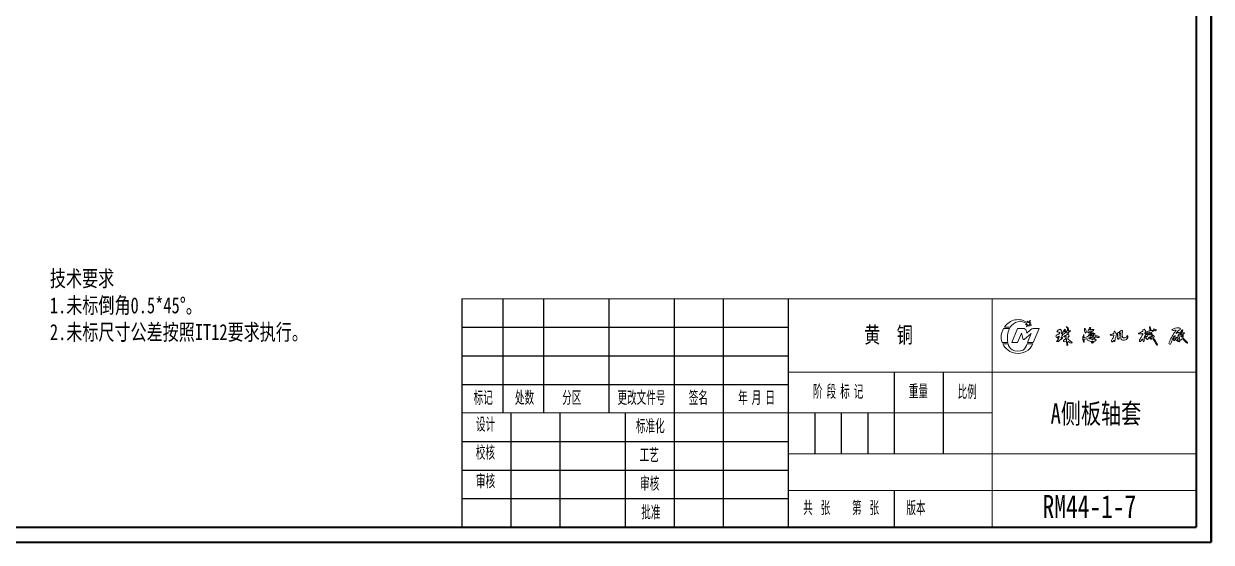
# Model space of a CAD drawing. Header units: millimetres. Extents: x 0 to 1802, y 0 to 841.
# Drawn here: x 1698.3 to 1801.8, y 128.5 to 173.7 of the extents above; entities that cross this region are included whole.
import ezdxf

# ---------------------------------------------------------------- set-up
doc = ezdxf.new("R2010")
doc.units = ezdxf.units.MM
for name, color, linetype in [('10', 7, 'Continuous'), ('5', 7, 'Continuous'), ('9', 7, 'Continuous')]:
    doc.layers.add(name, color=color, linetype=linetype)
doc.styles.add('SLDTEXTSTYLE1', font='TXT', dxfattribs={"width": 0.6, "bigfont": 'bigfont'})

msp = doc.modelspace()

# ---------------------------------------------------------------- linework, layer by layer
at = {"layer": '10', "color": 7, "lineweight": 15}
for p, q in [((1782.675, 149.728), (1782.675, 139.776)), ((1764.904, 143.331), (1800.446, 143.331)), ((1736.471, 139.776), (1782.675, 139.776)), ((1782.675, 139.776), (1782.675, 129.825)), ((1764.904, 136.222), (1800.446, 136.222)), ((1764.904, 133.017), (1800.446, 133.017))]:
    msp.add_line(p, q, dxfattribs=at)
at = {"layer": '5', "color": 7, "lineweight": 15}
for p, q in [((1736.471, 149.728), (1800.446, 149.728)), ((1736.471, 149.728), (1800.446, 149.728)), ((1783.671, 147.137), (1784.187, 147.137)), ((1784.248, 147.257), (1783.749, 147.258)), ((1784.393, 145.93), (1784.887, 147.132)), ((1784.887, 147.132), (1785.393, 147.132)), ((1785.59, 147.492), (1785.704, 147.567)), ((1785.731, 147.483), (1785.593, 147.483)), ((1785.63, 146.971), (1785.697, 146.736)), ((1785.654, 147.29), (1785.731, 147.483)), ((1785.801, 147.447), (1785.662, 147.285)), ((1785.697, 146.736), (1786.034, 147.051)), ((1785.742, 147.647), (1785.756, 147.752)), ((1785.779, 147.757), (1785.839, 147.656)), ((1785.864, 147.338), (1785.801, 147.447)), ((1785.839, 147.656), (1785.991, 147.844)), ((1785.888, 147.456), (1785.887, 147.344)), ((1786.051, 147.399), (1785.888, 147.456)), ((1785.999, 147.839), (1785.907, 147.623)), ((1785.907, 147.623), (1786.026, 147.62)), ((1786.029, 147.611), (1785.939, 147.544)), ((1785.939, 147.544), (1786.064, 147.419)), ((1786.256, 147.132), (1786.756, 147.132)), ((1786.756, 147.132), (1786.258, 145.926)), ((1790.716, 147.126), (1790.746, 147.143)), ((1790.746, 147.143), (1790.778, 147.127)), ((1791.163, 147.044), (1791.158, 147.008)), ((1791.22, 147.092), (1791.163, 147.044)), ((1791.191, 147.227), (1791.227, 147.22)), ((1795.809, 146.93), (1795.812, 147.011)), ((1796.377, 147.24), (1796.387, 147.271)), ((1796.393, 147.205), (1796.377, 147.24)), ((1796.41, 147.089), (1796.393, 147.205)), ((1796.512, 146.975), (1796.539, 146.95)), ((1796.754, 147.094), (1796.738, 147.059)), ((1796.738, 147.059), (1796.766, 147.026)), ((1796.973, 147), (1796.959, 147.039)), ((1799.255, 147.018), (1799.279, 146.987)), ((1784.046, 145.93), (1783.535, 145.928)), ((1784.889, 145.93), (1784.393, 145.93)), ((1785.225, 146.724), (1784.889, 145.93)), ((1785.369, 146.181), (1785.225, 146.724)), ((1785.475, 146.181), (1785.369, 146.181)), ((1786.073, 146.708), (1785.475, 146.181)), ((1785.759, 145.926), (1786.073, 146.708)), ((1786.258, 145.926), (1785.759, 145.926)), ((1788.29, 146.001), (1788.3, 146.032)), ((1788.405, 146.432), (1788.39, 146.413)), ((1788.456, 146.35), (1788.434, 146.278)), ((1788.45, 146.231), (1788.508, 146.402)), ((1788.492, 146.648), (1788.523, 146.666)), ((1788.54, 146.814), (1788.509, 146.83)), ((1788.718, 146.672), (1788.752, 146.668)), ((1788.725, 146.333), (1788.748, 146.361)), ((1788.748, 146.361), (1788.784, 146.357)), ((1788.91, 146), (1788.887, 146.026)), ((1788.925, 146.434), (1788.922, 146.467)), ((1788.957, 146.422), (1788.925, 146.434)), ((1788.973, 146.882), (1788.987, 146.853)), ((1789.143, 146.401), (1789.122, 146.423)), ((1789.129, 146.17), (1789.139, 146.017)), ((1789.152, 146.209), (1789.151, 146.233)), ((1789.163, 145.944), (1789.152, 146.209)), ((1789.215, 146.814), (1789.183, 146.828)), ((1789.362, 146.855), (1789.331, 146.841)), ((1789.635, 145.915), (1789.621, 145.889)), ((1790.64, 146.579), (1790.665, 146.595)), ((1790.671, 145.946), (1790.642, 145.95)), ((1790.67, 146.184), (1790.666, 146.151)), ((1790.699, 146.204), (1790.67, 146.184)), ((1790.692, 145.973), (1790.671, 145.946)), ((1790.962, 146.227), (1790.94, 146.25)), ((1790.962, 146.19), (1790.962, 146.227)), ((1791.182, 146.494), (1791.194, 146.479)), ((1791.258, 146.73), (1791.203, 146.517)), ((1791.224, 146.23), (1791.243, 146.258)), ((1791.241, 146.836), (1791.232, 146.863)), ((1791.254, 146.332), (1791.279, 146.348)), ((1791.258, 146.589), (1791.278, 146.683)), ((1791.321, 146.607), (1791.279, 146.577)), ((1791.297, 146.564), (1791.318, 146.581)), ((1791.332, 146.582), (1791.346, 146.57)), ((1791.336, 145.901), (1791.337, 145.934)), ((1791.47, 146.487), (1791.458, 146.411)), ((1791.481, 146.365), (1791.503, 146.536)), ((1791.587, 146.037), (1791.557, 146.027)), ((1791.705, 146.087), (1791.693, 146.053)), ((1791.713, 146.18), (1791.728, 146.154)), ((1792.024, 146.405), (1792.02, 146.369)), ((1792.975, 146.556), (1792.956, 146.575)), ((1793.152, 146.556), (1793.107, 146.533)), ((1793.153, 145.977), (1793.123, 145.969)), ((1793.264, 146.561), (1793.234, 146.579)), ((1793.289, 146.1), (1793.257, 146.1)), ((1793.27, 146.517), (1793.264, 146.561)), ((1793.297, 146.055), (1793.289, 146.1)), ((1793.302, 146.868), (1793.311, 146.906)), ((1793.311, 146.906), (1793.348, 146.906)), ((1793.372, 146.036), (1793.337, 146.017)), ((1793.479, 146.701), (1793.51, 146.669)), ((1793.589, 146.752), (1793.581, 146.714)), ((1793.644, 146.218), (1793.681, 146.215)), ((1793.755, 146.661), (1793.775, 146.695)), ((1793.83, 146.751), (1793.855, 146.733)), ((1795.615, 146.024), (1795.586, 145.996)), ((1795.811, 146.178), (1795.805, 146.215)), ((1795.881, 146.014), (1795.86, 145.987)), ((1795.981, 146.685), (1796.011, 146.673)), ((1796.035, 146.555), (1796.009, 146.547)), ((1796.074, 146.901), (1796.073, 146.868)), ((1796.186, 146.706), (1796.093, 146.607)), ((1796.157, 146.273), (1796.125, 146.291)), ((1796.195, 146.183), (1796.159, 146.191)), ((1796.177, 146.584), (1796.23, 146.641)), ((1796.377, 146.797), (1796.284, 146.769)), ((1796.367, 146.722), (1796.417, 146.73)), ((1796.377, 146.387), (1796.37, 146.423)), ((1796.373, 146.597), (1796.373, 146.626)), ((1796.559, 146.827), (1796.377, 146.797)), ((1796.42, 146.287), (1796.391, 146.269)), ((1796.479, 146.351), (1796.42, 146.287)), ((1796.425, 146.729), (1796.456, 146.699)), ((1796.463, 146.273), (1796.522, 146.284)), ((1796.502, 146.459), (1796.496, 146.451)), ((1796.498, 146.617), (1796.537, 146.628)), ((1796.65, 146.512), (1796.654, 146.473)), ((1796.654, 146.473), (1796.687, 146.444)), ((1796.713, 146.548), (1796.748, 146.539)), ((1796.756, 146.357), (1796.737, 146.326)), ((1798.639, 146.468), (1798.629, 146.496)), ((1798.633, 146.213), (1798.639, 146.25)), ((1798.681, 146.154), (1798.633, 146.213)), ((1798.703, 146.712), (1798.739, 146.706)), ((1798.829, 146.154), (1798.8, 146.129)), ((1798.875, 146.582), (1798.859, 146.541)), ((1799.133, 146.583), (1799.096, 146.585)), ((1799.184, 146.779), (1799.17, 146.74)), ((1799.17, 146.74), (1799.183, 146.713)), ((1799.405, 146.769), (1799.432, 146.74)), ((1783.607, 145.796), (1784.066, 145.796)), ((1785.722, 145.796), (1786.227, 145.796)), ((1789.189, 145.669), (1789.171, 145.696)), ((1789.256, 145.709), (1789.255, 145.677)), ((1797.072, 145.68), (1797.036, 145.671))]:
    msp.add_line(p, q, dxfattribs=at)
for centre, radius, start, end in [((1784.871, 146.39), 1.414, 148.10678, 199.0712), ((1784.927, 146.525), 1.387, 53.99854, 148.11308), ((1785.714, 146.347), 1.72, 152.64769, 194.03749), ((1785.127, 146.703), 1.039, 56.30183, 147.72417), ((1785.41, 146.9), 0.232, 17.84837, 94.25997), ((1785.593, 147.488), 0.00492, 123.59808, 270), ((1785.658, 147.288), 0.00492, 158.25924, 319.48501), ((1785.768, 147.751), 0.0123, 30.5695, 172.24527), ((1785.875, 147.344), 0.0123, 210.0475, 359.33925), ((1785.994, 147.841), 0.00492, 336.84757, 141.15035), ((1786.026, 147.615), 0.00492, 306.89987, 88.42974), ((1786.285, 146.706), 0.427, 93.88116, 125.93911), ((1786.055, 147.41), 0.0123, 250.62338, 44.9943), ((1788.412, 146.941), 0.0475, 90.16643, 177.15274), ((1788.509, 146.925), 0.116, 95.00357, 146.77594), ((1788.56, 146.989), 0.0797, 40.56591, 139.98771), ((1788.401, 146.601), 0.491, 55.36323, 63.54781), ((1789.033, 147.158), 0.384, 203.40216, 213.911), ((1789.223, 146.727), 0.386, 131.13318, 152.18921), ((1789.028, 147.009), 0.0604, 71.26752, 170.74483), ((1788.687, 147.199), 0.405, 321.3255, 331.19696), ((1789.005, 147.039), 0.0511, 316.66988, 32.3132), ((1789.162, 147.239), 0.0459, 66.69586, 147.69693), ((1789.114, 147.192), 0.0714, 25.63936, 82.80869), ((1788.838, 147.016), 0.399, 356.13915, 31.29985), ((1789.175, 147.146), 0.134, 12.6009, 87.89792), ((1789.163, 146.976), 0.0742, 288.53917, 10.41098), ((1789.08, 147.061), 0.254, 346.7386, 26.84101), ((1789.411, 146.987), 0.0855, 169.41921, 216.93768), ((1790.873, 147.066), 0.168, 159.05098, 196.84599), ((1791.223, 147.032), 0.511, 181.72603, 206.7303), ((1790.843, 147.127), 0.0656, 179.85433, 247.00262), ((1790.544, 146.902), 0.319, 4.16649, 30.95386), ((1791.389, 146.785), 0.389, 144.34957, 170.68907), ((1788.874, 148.242), 2.52, 330.76649, 333.99261), ((1789.312, 148.259), 2.144, 328.44852, 331.21479), ((1791.212, 147.098), 0.104, 239.46341, 298.59173), ((1791.153, 147.174), 0.106, 309.16772, 348.94294), ((1790.537, 146.866), 0.775, 21.79876, 27.21515), ((1791.266, 147.112), 0.106, 267.65225, 307.84646), ((1791.431, 146.662), 0.38, 94.04097, 105.21873), ((1791.59, 146.361), 0.704, 99.23738, 105.30645), ((1791.471, 146.986), 0.0706, 29.98959, 85.48529), ((1791.32, 147.091), 0.224, 315.36404, 341.91805), ((1793.954, 146.887), 0.0849, 345.38413, 144.80873), ((1795.911, 146.951), 0.116, 92.38317, 148.90354), ((1795.846, 146.95), 0.132, 29.05936, 62.6982), ((1795.723, 146.663), 0.423, 34.18843, 55.84857), ((1796.404, 147.221), 0.0525, 21.32184, 108.17619), ((1797.348, 147.176), 0.942, 185.35467, 190.09043), ((1796.357, 146.979), 0.0707, 323.57903, 26.99106), ((1796.218, 147.105), 0.271, 356.92747, 29.94288), ((1797.05, 147.147), 0.564, 185.74219, 197.75807), ((1796.502, 147.168), 0.222, 279.60894, 299.35701), ((1796.634, 146.88), 0.0976, 35.28434, 103.784), ((1796.784, 146.8), 0.296, 53.71884, 95.69989), ((1796.984, 147.237), 0.303, 224.06332, 255.8517), ((1796.873, 147.047), 0.11, 289.88514, 334.75238), ((1798.843, 146.226), 0.959, 103.38514, 121.96981), ((1798.441, 147.105), 0.124, 211.526, 265.05364), ((1798.523, 147.191), 0.23, 246.3551, 266.49125), ((1798.644, 146.644), 0.345, 93.92541, 113.05638), ((1798.65, 146.904), 0.0896, 57.68166, 109.54099), ((1798.849, 146.511), 0.686, 86.6853, 109.38389), ((1799.053, 146.6), 0.52, 133.02447, 141.47338), ((1798.915, 146.952), 0.247, 59.89747, 96.25219), ((1798.785, 147.226), 0.302, 291.36547, 320.75735), ((1798.989, 147.106), 0.0773, 292.93388, 49.26034), ((1799.247, 146.873), 0.106, 134.76416, 177.12423), ((1799.261, 146.927), 0.0909, 93.49946, 166.2315), ((1799.021, 147.029), 0.261, 317.14152, 350.82555), ((1788.328, 146.459), 0.107, 111.73471, 250.43201), ((1788.041, 147.119), 0.613, 293.74076, 304.37866), ((1788.386, 146.545), 0.552, 259.91518, 270.87813), ((1788.139, 146.039), 0.354, 52.03613, 64.44068), ((1789.293, 145.315), 1.225, 135.77997, 144.14487), ((1788.41, 146.849), 0.104, 115.88205, 173.9154), ((1788.396, 146.99), 0.157, 235.55963, 273.09561), ((1788.827, 146.832), 0.697, 227.57647, 233.63482), ((1788.508, 146.424), 0.224, 94.00789, 122.49705), ((1788.432, 146.407), 0.0417, 171.39316, 285.58996), ((1788.385, 146.13), 0.138, 274.20871, 318.69402), ((1788.463, 147.044), 0.219, 254.45682, 282.35154), ((1788.437, 146.415), 0.0359, 67.96471, 152.63215), ((1788.421, 146.282), 0.0132, 236.67345, 342.78491), ((1788.296, 146.279), 0.162, 317.34984, 342.87309), ((1788.443, 146.353), 0.0132, 342.78491, 91.18323), ((1788.4, 146.641), 0.199, 284.42988, 294.48738), ((1788.484, 146.442), 0.018, 338.4925, 93.47325), ((1788.912, 145.718), 0.532, 123.39982, 142.88236), ((1788.473, 146.412), 0.0367, 345.40153, 40.67624), ((1788.333, 146.735), 0.202, 340.21454, 1.49825), ((1788.372, 146.787), 0.169, 343.75878, 9.03261), ((1788.061, 147.103), 1.095, 300.69424, 306.31765), ((1788.521, 146.439), 0.202, 317.22654, 337.38014), ((1788.676, 146.356), 0.0545, 262.75607, 335.03996), ((1788.991, 146.795), 0.299, 170.36434, 204.19773), ((1788.574, 146.919), 0.142, 328.87571, 9.96208), ((1788.585, 146.46), 0.157, 321.28638, 0.14287), ((1788.999, 145.933), 0.409, 125.14715, 135.17814), ((1788.804, 146.474), 0.0632, 96.06335, 192.77441), ((1788.575, 146.764), 0.201, 331.4243, 351.08691), ((1788.739, 146.32), 0.0583, 295.09104, 39.4683), ((1788.864, 146.698), 0.0968, 117.42123, 158.79048), ((1788.884, 146.537), 0.115, 90.76751, 143.3679), ((1788.725, 146.566), 0.0777, 338.26911, 30.74864), ((1788.911, 146.768), 0.0926, 126.9119, 170.0414), ((1788.411, 147.054), 0.492, 334.47962, 342.72974), ((1788.767, 146.907), 0.28, 294.24208, 316.26159), ((1788.534, 146.135), 0.369, 342.7667, 353.93769), ((1788.96, 146.075), 0.0624, 96.00648, 160.44021), ((1789.012, 146.434), 0.446, 256.86891, 284.61724), ((1789.047, 146.324), 0.19, 99.81165, 131.03223), ((1788.462, 146.622), 0.69, 315.43317, 324.4382), ((1789.039, 146.542), 0.145, 235.83347, 305.07277), ((1789.332, 146.356), 0.509, 127.31067, 135.32762), ((1789.177, 146.826), 0.211, 145.51709, 164.82413), ((1789.101, 146.635), 0.246, 93.20974, 117.52757), ((1789.062, 146.464), 0.0663, 72.56929, 135.4047), ((1788.959, 146.932), 0.183, 290.38055, 312.91964), ((1791.217, 144.432), 2.83, 138.66815, 140.81882), ((1789.087, 146.641), 0.113, 267.43343, 338.97668), ((1789.096, 146.939), 0.141, 264.95169, 308.03305), ((1789.167, 146.772), 0.135, 81.92744, 126.67163), ((1788.97, 146.427), 0.175, 314.20692, 351.58046), ((1789.069, 146.229), 0.0458, 312.80177, 359.72413), ((1789.116, 146.199), 0.0167, 191.77564, 274.76943), ((1789.134, 146.223), 0.0201, 30.37273, 163.99607), ((1789.116, 146.169), 0.0132, 3.57579, 82.82114), ((1789.125, 146.016), 0.0132, 264.40984, 3.57579), ((1787.913, 145.781), 1.261, 356.16, 7.45446), ((1791.378, 146.306), 2.205, 169.54971, 172.32807), ((1788.886, 146.777), 0.331, 347.61238, 6.50537), ((1789.446, 145.896), 0.208, 152.93266, 192.2151), ((1789.286, 145.925), 0.0706, 53.29979, 111.01202), ((1789.49, 146.251), 0.224, 166.95309, 194.40932), ((1788.442, 146.668), 0.908, 336.20184, 340.66322), ((1789.61, 146.644), 0.56, 233.13321, 244.16571), ((1789.452, 146.611), 0.156, 159.46151, 185.23184), ((1789.547, 146.812), 0.33, 220.65354, 233.05021), ((1789.368, 146.379), 0.0707, 130.87673, 189.16745), ((1789.863, 146.639), 0.557, 166.56195, 177.22767), ((1789.515, 146.778), 0.195, 161.24927, 183.02782), ((1789.283, 146.516), 0.0924, 294.8967, 339.12946), ((1789.272, 145.715), 0.272, 40.42099, 78.10447), ((1789.396, 147.154), 0.225, 256.37479, 283.87397), ((1788.57, 146.267), 0.828, 15.08818, 19.81229), ((1789.382, 147.058), 0.203, 264.49128, 284.4301), ((1788.87, 145.271), 1, 40.12015, 60.26806), ((1788.59, 148.085), 1.486, 304.54577, 308.42677), ((1789.464, 146.857), 0.0801, 52.06811, 100.59966), ((1790.748, 146.279), 0.181, 172.67696, 206.24608), ((1789.852, 146.489), 0.739, 345.35926, 353.68154), ((1791.785, 146.342), 1.208, 186.8083, 198.94544), ((1790.833, 146.349), 0.253, 150.43685, 166.48195), ((1790.173, 146.639), 0.47, 339.33731, 352.68595), ((1790.815, 146.378), 0.174, 165.44538, 199.15041), ((1790.438, 146.532), 0.236, 332.22312, 15.46446), ((1790.359, 147.883), 1.589, 280.54822, 288.24676), ((1790.296, 146.006), 0.397, 355.24294, 21.39194), ((1790.641, 147.034), 0.832, 273.97991, 278.85581), ((1791.736, 147.144), 1.028, 199.4082, 203.32193), ((1790.91, 145.982), 0.269, 83.52515, 121.48032), ((1790.704, 146.899), 0.184, 298.71089, 345.13535), ((1790.797, 146.779), 0.409, 278.35182, 308.34024), ((1791.333, 147.011), 0.478, 190.29648, 199.45662), ((1791.062, 146.178), 0.1, 172.86773, 253.42089), ((1790.421, 146.641), 0.62, 13.13159, 19.52313), ((1791.066, 146.822), 0.0578, 224.4428, 331.22424), ((1790.798, 145.077), 1.032, 70.91261, 76.87081), ((1790.924, 146.555), 0.16, 322.56195, 347.73017), ((1791.374, 146.399), 0.318, 144.60088, 157.4718), ((1791.152, 146.294), 0.055, 147.82, 225.32738), ((1791.391, 145.65), 0.732, 91.09513, 113.0134), ((1791.321, 146.922), 0.698, 252.69997, 262.0361), ((1790.917, 146.697), 0.228, 330.18511, 347.99972), ((1791.182, 146.773), 0.0692, 102.74047, 162.33987), ((1791.273, 146.305), 0.287, 241.49331, 269.79703), ((1791.907, 146.255), 0.862, 143.38742, 152.8231), ((1791.219, 146.796), 0.0681, 78.85274, 139.1547), ((1791.344, 146.367), 0.206, 133.38991, 142.03165), ((1791.234, 146.651), 0.177, 256.87561, 276.74517), ((1790.799, 146.969), 0.461, 334.36531, 343.16404), ((1791.482, 146.26), 0.239, 162.46075, 180.49175), ((1791.262, 146.507), 0.032, 257.35369, 8.59842), ((1791.483, 146.613), 0.254, 135.77568, 152.49696), ((1791.271, 146.588), 0.0131, 174.36274, 305.45423), ((1791.373, 145.456), 0.57, 82.33881, 100.222), ((1791.326, 146.652), 0.0566, 132.13492, 147.01586), ((1791.22, 146.193), 0.166, 30.60002, 69.33977), ((1791.342, 146.641), 0.0761, 87.96358, 135.13708), ((1791.305, 146.554), 0.0131, 128.13944, 185.70466), ((1791.574, 146.542), 0.283, 177.83307, 186.1836), ((1792.147, 146.337), 0.959, 145.28134, 151.83317), ((1791.326, 146.57), 0.0131, 62.84712, 128.13944), ((1791.273, 146.688), 0.0941, 300.7695, 314.15184), ((1791.396, 145.761), 0.183, 86.44899, 109.08666), ((1791.531, 146.282), 0.39, 110.46738, 119.5821), ((1791.13, 147.169), 0.5, 295.31345, 303.35768), ((1789.759, 146.681), 1.655, 343.36215, 345.88869), ((1791.412, 146.288), 0.106, 230.0997, 288.7629), ((1791.645, 146.799), 0.377, 217.59684, 226.2384), ((1791.326, 146.965), 0.0883, 291.27437, 335.76256), ((1791.299, 146.771), 0.397, 281.26614, 291.01765), ((1791.433, 146.552), 0.0541, 206.74106, 293.2294), ((1791.441, 146.6), 0.066, 358.35224, 134.77651), ((1791.417, 145.963), 0.0989, 259.12262, 341.84204), ((1791.463, 146.652), 0.114, 48.73299, 120.01574), ((1791.432, 147.091), 0.164, 261.14893, 286.60528), ((1791.402, 145.997), 0.0532, 275.85777, 27.63047), ((1791.445, 146.413), 0.0131, 255.96963, 351.74296), ((1791.413, 146.237), 0.0591, 304.08962, 16.85772), ((1791.457, 146.489), 0.0131, 351.74296, 101.99256), ((1791.21, 146.338), 0.273, 341.9753, 5.65657), ((1791.322, 146.579), 0.186, 346.49377, 5.8595), ((1791.4, 146.044), 0.158, 314.57212, 353.66859), ((1791.465, 146.585), 0.169, 28.24187, 64.4197), ((1791.926, 146.245), 0.353, 155.57345, 184.64559), ((1791.635, 146.302), 0.105, 234.80046, 273.26907), ((1791.612, 146.223), 0.188, 262.30006, 295.26022), ((1791.644, 146.287), 0.111, 74.17181, 110.67067), ((1791.578, 146.622), 0.0569, 338.24435, 50.47087), ((1791.713, 146.57), 0.0883, 160.09577, 229.41631), ((1791.579, 145.788), 0.414, 71.13597, 81.36517), ((1791.738, 147.025), 0.528, 261.08588, 268.85479), ((1791.717, 146.023), 0.373, 74.94063, 96.59662), ((1791.931, 146.05), 0.229, 152.8165, 170.71013), ((1791.488, 144.508), 2.004, 78.08665, 83.14928), ((1792.004, 146.844), 0.498, 247.66272, 259.89858), ((1791.891, 146.298), 0.171, 38.77309, 86.38804), ((1791.949, 146.494), 0.144, 256.86653, 299.54845), ((1793.007, 146.567), 0.0517, 88.61056, 171.00204), ((1793.171, 147.29), 0.759, 255.08217, 265.17792), ((1792.691, 148.018), 1.435, 282.75949, 289.69337), ((1793.255, 146.036), 0.191, 142.60953, 185.5261), ((1793.636, 146.648), 0.852, 227.76456, 232.93961), ((1792.013, 146.863), 1.301, 326.89245, 332.27689), ((1792.894, 147.599), 1.075, 283.87896, 288.39849), ((1793.014, 146.2), 0.262, 301.92472, 337.74683), ((1792.706, 146.595), 0.569, 323.66249, 352.08888), ((1793.16, 146.817), 0.151, 275.53426, 19.80089), ((1793.337, 146.057), 0.0403, 183.7166, 270.64392), ((1793.172, 146.74), 0.242, 8.57633, 43.3212), ((1793.093, 146.167), 0.309, 334.88556, 4.48875), ((1794.287, 146.183), 0.887, 174.6877, 179.49849), ((1794.151, 146.111), 0.763, 150.74152, 168.3445), ((1793.511, 146.798), 0.102, 192.53939, 251.94565), ((1793.632, 146.537), 0.155, 157.77031, 200.13057), ((1793.388, 146.667), 0.122, 324.71284, 1.10896), ((1793.823, 146.385), 0.245, 176.21977, 222.91089), ((1791.815, 146.606), 1.776, 353.37041, 358.4457), ((1793.147, 146.611), 0.446, 353.22326, 13.37655), ((1793.728, 146.565), 0.233, 97.62492, 126.71996), ((1793.615, 146.329), 0.132, 299.96091, 333.97474), ((1793.654, 146.906), 0.119, 291.38328, 329.59079), ((1794.019, 146.445), 0.297, 168.09333, 190.89099), ((1795.254, 146.412), 1.527, 180.85757, 185.26996), ((1791.615, 146.946), 2.158, 348.24412, 352.41924), ((1793.489, 147.272), 0.502, 302.1333, 311.08782), ((1793.52, 147), 0.397, 309.7516, 321.08318), ((1794.517, 145.885), 1.226, 121.01497, 124.68213), ((1793.078, 146.578), 0.793, 359.98446, 11.3371), ((1795.26, 146.538), 1.39, 178.38568, 183.24953), ((1792.787, 146.355), 1.091, 1.34932, 5.47816), ((1794.192, 146.347), 0.316, 173.7747, 209.46668), ((1793.654, 145.824), 0.451, 44.49478, 54.49986), ((1794.121, 146.722), 0.6, 256.03282, 286.0682), ((1795.277, 146.613), 1.278, 171.97534, 186.07816), ((1793.814, 146.383), 0.214, 5.2333, 26.02074), ((1793.678, 146.944), 0.367, 335.38476, 347.64566), ((1794.082, 146.403), 0.0547, 179.65304, 263.12671), ((1794.138, 146.412), 0.0892, 225.36565, 276.03531), ((1794.183, 146.708), 0.387, 264.62119, 299.72766), ((1794.211, 146.42), 0.285, 285.56644, 4.42241), ((1794.325, 146.447), 0.0898, 304.03292, 19.3571), ((1794.484, 146.42), 0.0932, 97.374, 142.60412), ((1794.421, 146.457), 0.0747, 348.07803, 47.47698), ((1795.487, 146.728), 0.059, 164.68104, 236.53228), ((1795.119, 148.015), 1.309, 283.75338, 299.43994), ((1795.538, 146.854), 0.194, 244.58666, 279.90362), ((1795.866, 146.082), 0.349, 168.75715, 188.62986), ((1795.612, 146.127), 0.133, 226.63108, 258.92644), ((1795.74, 146.036), 0.245, 133.79354, 152.12619), ((1795.613, 147.012), 0.351, 263.10676, 289.05182), ((1797.411, 145.175), 2.113, 146.2824, 150.59117), ((1795.861, 145.924), 0.266, 132.11322, 157.7573), ((1794.792, 146.849), 0.996, 329.85284, 336.70089), ((1795.649, 146.239), 0.123, 285.90802, 322.94314), ((1797.027, 145.804), 1.471, 146.00988, 153.76073), ((1795.718, 146.843), 0.163, 273.57476, 301.33654), ((1795.832, 146.125), 0.0943, 106.80552, 154.70226), ((1795.724, 146.955), 0.0886, 295.73802, 343.67734), ((1795.738, 146.661), 0.0773, 333.32896, 33.04183), ((1796.081, 146.131), 0.274, 170.09056, 187.70482), ((1795.943, 146.091), 0.133, 178.86858, 231.52787), ((1795.806, 146.109), 0.121, 307.91305, 3.57718), ((1796.475, 146.172), 0.551, 177.52003, 185.77892), ((1795.158, 146.291), 0.772, 352.93608, 1.78853), ((1796.144, 146.332), 0.215, 132.14254, 184.52517), ((1796.098, 146.741), 0.13, 136.29963, 205.60617), ((1796.065, 146.363), 0.0708, 40.82293, 171.14546), ((1796.084, 146.371), 0.0894, 178.40215, 296.86375), ((1796.062, 146.51), 0.0649, 145.75587, 196.87612), ((1795.982, 146.952), 0.124, 280.30258, 317.03011), ((1796.103, 146.654), 0.0932, 120.06604, 168.66267), ((1796.141, 146.497), 0.121, 113.55705, 151.15416), ((1796.23, 146.637), 0.199, 117.32381, 150.67009), ((1796.129, 146.467), 0.0593, 260.33848, 339.3398), ((1796.224, 146.782), 0.0915, 85.12581, 159.15713), ((1796.317, 146.237), 0.164, 167.22594, 196.26337), ((1796.187, 146.574), 0.0144, 136.79223, 219.18543), ((1796.076, 146.499), 0.12, 334.11276, 33.40374), ((1796.263, 146.638), 0.103, 101.59953, 138.47708), ((1796.391, 145.803), 0.428, 106.59712, 117.29771), ((1796.241, 146.631), 0.0144, 50.34535, 136.79223), ((1796.111, 147.337), 0.479, 284.62522, 298.58625), ((1796.229, 146.773), 0.0377, 291.61523, 331.22067), ((1796.525, 146.907), 0.381, 223.91936, 233.06684), ((1796.297, 146.724), 0.0468, 106.57999, 138.65368), ((1796.013, 146.348), 0.289, 332.27933, 356.40053), ((1796.336, 146.627), 0.0479, 211.8628, 320.3412), ((1796.412, 146.32), 0.111, 112.33808, 174.96964), ((1796.324, 147.11), 0.195, 274.63376, 297.53629), ((1796.442, 146.685), 0.0907, 162.39629, 220.38071), ((1796.369, 146.708), 0.0144, 98.9286, 162.02323), ((1796.637, 146.357), 0.261, 173.2568, 199.67777), ((1796.419, 146.716), 0.0144, 63.95188, 98.9286), ((1796.465, 146.258), 0.0144, 100.81612, 189.86149), ((1796.946, 146.602), 0.604, 214.91395, 222.13171), ((1796.571, 146.706), 0.115, 183.43577, 230.57471), ((1796.323, 146.428), 0.174, 333.79983, 7.70906), ((1796.519, 146.439), 0.243, 265.22559, 302.16234), ((1796.559, 146.435), 0.0621, 86.59074, 157.39669), ((1796.588, 146.635), 0.106, 84.32528, 129.54923), ((1796.269, 146.622), 0.269, 1.34784, 20.86675), ((1796.482, 146.454), 0.175, 283.29535, 322.17982), ((1796.528, 147.038), 0.213, 278.36914, 309.82239), ((1796.415, 146.378), 0.19, 13.91894, 38.73773), ((1796.136, 146.594), 0.484, 358.63909, 17.65342), ((1796.535, 146.365), 0.0872, 347.88195, 42.25172), ((1796.957, 146.678), 0.349, 195.79593, 208.35528), ((1796.661, 146.184), 0.0506, 17.36706, 104.68947), ((1797.929, 145.908), 1.592, 139.74669, 142.61696), ((1796.566, 146.53), 0.148, 324.84653, 6.92606), ((1797.429, 146.516), 0.786, 203.80113, 217.99314), ((1797.615, 146.699), 0.954, 203.01254, 219.36768), ((1796.628, 146.442), 0.154, 326.39261, 38.84945), ((1796.459, 145.704), 0.48, 29.24927, 43.23074), ((1795.84, 145.4), 1.247, 23.02971, 33.77647), ((1797.434, 146.154), 0.597, 201.2342, 216.21796), ((1797.541, 146.215), 0.632, 330.5705, 344.60798), ((1799.668, 145.456), 1.628, 150.49191, 158.70448), ((1800.324, 145.342), 2.267, 144.39322, 156.18351), ((1798.976, 145.774), 0.713, 156.17451, 171.84725), ((1797.499, 146.48), 0.924, 333.14693, 340.4125), ((1798.689, 146.115), 0.325, 149.57008, 170.24812), ((1797.825, 146.746), 0.748, 321.42723, 333.3333), ((1798.739, 146.203), 0.269, 126.85048, 184.77042), ((1798.568, 146.165), 0.0981, 170.36269, 258.35962), ((1800.348, 145.528), 2.184, 142.57197, 148.72607), ((1798.661, 146.374), 0.172, 128.70562, 167.67336), ((1798.507, 146.153), 0.0941, 296.26699, 7.90397), ((1798.558, 146.291), 0.217, 70.99544, 91.21424), ((1798.666, 146.373), 0.0989, 105.64458, 152.31163), ((1799.015, 146.211), 0.418, 175.57336, 186.27583), ((1798.798, 146.179), 0.209, 119.67298, 162.09876), ((1798.311, 147.043), 0.356, 328.24474, 340.39086), ((1798.624, 146.338), 0.0891, 279.859, 329.55007), ((1798.544, 145.889), 0.299, 32.44039, 62.65213), ((1798.9, 145.973), 0.439, 82.49047, 117.89979), ((1798.692, 146.359), 0.0666, 277.86904, 342.46026), ((1798.756, 146.717), 0.0535, 103.22258, 185.78051), ((1799.005, 146.637), 0.274, 142.55764, 165.52461), ((1798.899, 146.733), 0.159, 124.03824, 166.83196), ((1798.727, 146.17), 0.171, 28.2798, 80.59196), ((1798.657, 146.559), 0.277, 45.42807, 61.96929), ((1798.958, 146.184), 0.212, 219.82796, 272.67461), ((1798.898, 146.15), 0.1, 192.14943, 281.43708), ((1799.252, 146.48), 0.586, 127.55775, 138.95119), ((1798.728, 146.266), 0.151, 312.22426, 354.53917), ((1798.871, 146.811), 0.0576, 250.82895, 328.87951), ((1798.906, 146.573), 0.0572, 213.84895, 289.59587), ((1798.842, 146.705), 0.128, 284.86175, 320.05275), ((1798.901, 146.109), 0.0593, 285.82337, 359.73893), ((1798.967, 146.668), 0.123, 57.89123, 112.61628), ((1798.84, 146.015), 0.511, 62.90644, 80.31864), ((1798.843, 146.8), 0.202, 298.95203, 321.00139), ((1798.88, 146.331), 0.11, 344.00346, 45.24173), ((1797.739, 146.346), 1.245, 348.99341, 354.35643), ((1798.893, 146.12), 0.165, 297.09266, 351.0472), ((1798.779, 146.283), 0.208, 343.37318, 4.79056), ((1798.969, 146.738), 0.0725, 295.25267, 27.83355), ((1799.143, 146.098), 0.087, 132.8218, 182.25923), ((1799.165, 146.647), 0.0935, 173.56539, 221.70524), ((1799.103, 146.408), 0.0694, 19.14625, 116.08979), ((1799.886, 146.501), 0.828, 158.37591, 169.09229), ((1799.122, 146.218), 0.0678, 236.10494, 304.29465), ((1799.317, 146.776), 0.203, 149.67755, 171.63458), ((1799.205, 146.505), 0.106, 72.4547, 132.90662), ((1798.202, 147.219), 1.426, 312.19317, 316.66432), ((1799.237, 146.447), 0.0707, 193.22324, 255.94484), ((1799.347, 146.333), 0.413, 102.49944, 113.25453), ((1798.695, 147.013), 0.542, 334.51803, 342.68356), ((1799.153, 146.434), 0.0871, 320.17858, 12.47358), ((1798.225, 146.523), 1.016, 356.01313, 4.70489), ((1798.902, 145.659), 0.672, 49.86849, 59.86227), ((1799.324, 146.652), 0.108, 86.97612, 128.36632), ((1798.84, 146.431), 0.463, 347.3147, 356.93361), ((1800.4, 147.319), 1.486, 221.73635, 227.72098), ((1799.155, 146.491), 0.17, 330.1538, 9.64947), ((1799.524, 146.564), 0.206, 149.89594, 192.59769), ((1799.377, 146.678), 0.0947, 73.34155, 120.35971), ((1801.812, 148.535), 3.423, 223.64523, 226.8958), ((1799.325, 146.78), 0.114, 280.20216, 339.20847), ((1794.695, 141.617), 6.582, 42.33545, 44.36126), ((1798.821, 145.262), 1.012, 45.44785, 49.88656), ((1799.743, 146.06), 0.225, 199.81102, 248.88841), ((1798.226, 144.68), 1.913, 39.85673, 45.75202), ((1784.883, 146.371), 1.4, 204.25819, 263.22268), ((1784.773, 145.897), 0.714, 188.07778, 239.36943), ((1784.922, 146.333), 1.169, 243.98588, 292.70965), ((1784.944, 146.368), 1.405, 260.74299, 335.98713), ((1784.549, 146.168), 1.23, 312.06403, 342.41098), ((1789.201, 145.834), 0.165, 265.92367, 288.99747), ((1789.348, 145.764), 0.107, 170.8204, 210.91739), ((1788.942, 145.816), 0.302, 353.48882, 6.8611), ((1789.552, 145.972), 0.108, 227.82776, 309.58112), ((1791.397, 145.935), 0.0694, 208.77301, 271.37545), ((1796.642, 145.54), 0.406, 29.13681, 40.08432), ((1798.278, 146.8), 1.58, 215.24554, 219.50841), ((1797.113, 145.761), 0.119, 191.22426, 229.74851), ((1796.856, 145.715), 0.219, 350.69717, 21.33761), ((1798.17, 145.847), 0.097, 144.17237, 214.89385), ((1798.154, 145.889), 0.116, 236.57187, 353.53592), ((1799.644, 145.898), 0.0514, 291.03733, 9.09892)]:
    msp.add_arc(centre, radius, start, end, dxfattribs=at)
at = {"layer": '9', "color": 7, "lineweight": 40}
for p, q in [((1801.764, 128.508), (1801.764, 239.215)), ((1801.764, 239.215), (1801.764, 128.508)), ((1800.449, 237.803), (1800.449, 129.825)), ((1648.466, 129.825), (1800.449, 129.825)), ((1645.247, 128.508), (1801.764, 128.508))]:
    msp.add_line(p, q, dxfattribs=at)
at = {"layer": '9', "color": 7}
for p, q in [((1736.471, 149.728), (1736.471, 129.825)), ((1740.025, 149.728), (1740.025, 139.776)), ((1743.579, 149.728), (1743.579, 139.776)), ((1749.266, 149.728), (1749.266, 139.776)), ((1754.952, 149.728), (1754.952, 129.825)), ((1759.218, 149.728), (1759.218, 129.825)), ((1764.904, 149.728), (1764.904, 129.825)), ((1736.471, 147.24), (1764.904, 147.24)), ((1736.471, 144.752), (1764.904, 144.752)), ((1774.145, 143.331), (1774.145, 136.222)), ((1778.41, 143.331), (1778.41, 136.222)), ((1736.471, 142.264), (1764.904, 142.264)), ((1740.736, 139.776), (1740.736, 129.825)), ((1745.001, 139.776), (1745.001, 129.825)), ((1750.687, 139.776), (1750.687, 129.825)), ((1767.215, 139.776), (1767.215, 136.222)), ((1769.525, 139.776), (1769.525, 136.222)), ((1771.835, 139.776), (1771.835, 136.222)), ((1736.471, 137.288), (1764.904, 137.288)), ((1736.471, 134.8), (1764.904, 134.8)), ((1774.145, 133.017), (1774.145, 129.825)), ((1736.471, 132.312), (1764.904, 132.312))]:
    msp.add_line(p, q, dxfattribs=at)

# ---------------------------------------------------------------- texts
at = {"attachment_point": 1}
for s, width, gutter_width, insert, char_height in [('{\\fHYSWLongFangSong|b0|i0|c134|p2;技术要求\\P1.未标倒角0.5*45%%D。\\P2.未标尺寸公差按照IT12要求执行。}', 32.42721, 0.45, (1700.559, 152.191), 1.4), ('{\\fHYSWLongFangSong|b0|i0|c134|p2;RM44-1-7}', 117.53046, 0.6, (1787.065, 132.629), 2)]:
    msp.add_mtext_dynamic_manual_height_columns(s, width=width, gutter_width=gutter_width, heights=[0], dxfattribs=dict(at, insert=insert, char_height=char_height))
for s, insert, char_height, width in [('{\\fHYSWLongFangSong|b0|i0|c134|p2;黄  铜}', (1771.526, 147.283), 1.4, 38.51962), ('{\\fHYSWLongFangSong|b0|i0|c134|p2;A侧板轴套}', (1787.768, 140.603), 1.75, 117.53046)]:
    msp.add_mtext(s, dxfattribs=dict(at, insert=insert, char_height=char_height, width=width))
at = {"layer": '9', "color": 7, "char_height": 1.07127, "attachment_point": 2, "style": 'SLDTEXTSTYLE1'}
for s, insert in [('{\\fHYSWLongFangSong|b0|i0|c134|p2;标记}', (1738.319, 141.662)), ('{\\fHYSWLongFangSong|b0|i0|c134|p2;处数}', (1741.92, 141.662)), ('{\\fHYSWLongFangSong|b0|i0|c134|p2;分区}', (1746.043, 141.662)), ('{\\fHYSWLongFangSong|b0|i0|c134|p2;更改文件号}', (1752.111, 141.662)), ('{\\fHYSWLongFangSong|b0|i0|c134|p2;签名}', (1757.072, 141.662)), ('{\\fHYSWLongFangSong|b0|i0|c134|p2;年 月 日}', (1762.135, 141.662)), ('{\\fHYSWLongFangSong|b0|i0|c134|p2;阶 段 标 记}', (1769.253, 142.197)), ('{\\fHYSWLongFangSong|b0|i0|c134|p2;重量}', (1776.239, 142.217)), ('{\\fHYSWLongFangSong|b0|i0|c134|p2;比例}', (1780.497, 142.177)), ('{\\fHYSWLongFangSong|b0|i0|c134|p2;设计}', (1738.528, 139.338)), ('{\\fHYSWLongFangSong|b0|i0|c134|p2;标准化}', (1752.882, 139.193)), ('{\\fHYSWLongFangSong|b0|i0|c134|p2;校核}', (1738.511, 136.882)), ('{\\fHYSWLongFangSong|b0|i0|c134|p2;工艺}', (1752.79, 136.659)), ('{\\fHYSWLongFangSong|b0|i0|c134|p2;审核}', (1738.529, 134.384)), ('{\\fHYSWLongFangSong|b0|i0|c134|p2;审核}', (1752.826, 134.178)), ('{\\fHYSWLongFangSong|b0|i0|c134|p2;批准}', (1752.931, 131.678)), ('{\\fHYSWLongFangSong|b0|i0|c134|p2;共  张}', (1767.381, 132.063)), ('{\\fHYSWLongFangSong|b0|i0|c134|p2;第  张}', (1771.641, 132.063)), ('{\\fHYSWLongFangSong|b0|i0|c134|p2;版本}', (1776.033, 132.056))]:
    msp.add_mtext(s, dxfattribs=dict(at, insert=insert))

doc.saveas('drawing.dxf')
